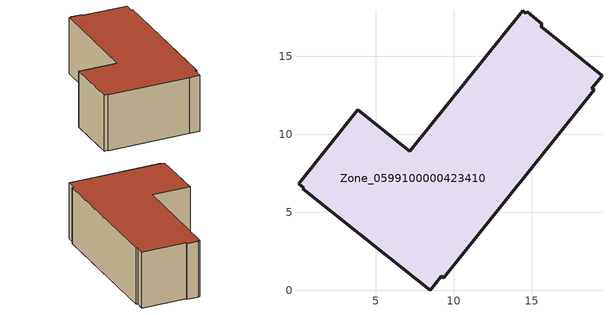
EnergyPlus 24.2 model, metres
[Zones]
Zone_0599100000423410
 floor ground (C_G): 7.56,0.72 0.33,6.5 0.37,6.56 0.05,6.83 3.83,11.58 7.18,8.91 14.41,17.9 14.61,17.73 14.7,17.84 15.68,17.05 15.58,16.91 19.5,13.76 18.85,12.94 18.99,12.83 9.34,0.79 9.2,0.91 8.49,0 z0
 wall outside (C_F): 7.56,0.72 8.49,0 9.2,0.91 9.34,0.79 18.99,12.83 18.85,12.94 19.5,13.76 15.58,16.91 15.68,17.05 14.7,17.84 14.61,17.73 14.41,17.9 7.18,8.91 3.83,11.58 0.05,6.83 0.37,6.56 0.33,6.5 7.56,0.72 z0:6.42
 roof outside (C_R): 0.33,6.5 7.56,0.72 8.49,0 9.2,0.91 9.34,0.79 18.99,12.83 18.85,12.94 19.5,13.76 15.58,16.91 15.68,17.05 14.7,17.84 14.61,17.73 14.41,17.9 7.18,8.91 3.83,11.58 0.05,6.83 0.37,6.56 z6.42
[BUILDING]
Pand.0599100000423410: North Axis=0; Terrain=City; Loads Convergence Tolerance Value=0.04; Temperature Convergence Tolerance Value=0.4; Solar Distribution=FullExterior; Maximum Number of Warmup Days=25; Minimum Number of Warmup Days=1
[Site:Location]
Rotterdam.The.Hague.AP_ZH_NLD Design_Conditions: Latitude=51.96; Longitude=4.45; Time Zone=1; Elevation=-4.5
[SITE:GROUNDTEMPERATURE:BUILDINGSURFACE]
18, 18, 18, 18, 18, 18, 18, 18, 18, 18, 18, 18
[MATERIAL] Thermal Absorptance=0.9; Solar Absorptance=0.7; Visible Absorptance=0.7
Name | Roughness | Thickness | Conductivity | Density | Specific Heat
G.D.1992-2005 | MediumSmooth | 0.15 | 0.06 | 540 | 1210
F.D.1992-2005 | Rough | 0.3 | 0.12 | 1920 | 840
R.D.1992-2005 | MediumRough | 0.2 | 0.08 | 1500 | 1000
[CONSTRUCTION]
C_G: G.D.1992-2005
C_F: F.D.1992-2005
C_R: R.D.1992-2005
[ZONE]
Zone_0599100000423410: Type=1; Multiplier=1; Ceiling Height=Autocalculate; Volume=Autocalculate; Floor Area=autocalculate; Part of Total Floor Area=Yes
[ZONEINFILTRATION:DESIGNFLOWRATE]
Infil_Zone_0599100000423410: Zone or ZoneList or Space or SpaceList=Zone_0599100000423410; Schedule=AlwaysOn; Design Flow Rate Calculation Method=Flow/Area; Flow Rate per Floor Area=0.0021; Constant Term Coefficient=1; Temperature Term Coefficient=0; Velocity Term Coefficient=0; Velocity Squared Term Coefficient=0
[HVACTEMPLATE:ZONE:IDEALLOADSAIRSYSTEM]
Zone_0599100000423410: Maximum Heating Supply Air Temperature=50; Minimum Cooling Supply Air Temperature=13; Maximum Heating Supply Air Humidity Ratio=0.0156; Minimum Cooling Supply Air Humidity Ratio=0.0077; Heating Limit=NoLimit; Cooling Limit=NoLimit; Dehumidification Control Type=ConstantSensibleHeatRatio; Cooling Sensible Heat Ratio=0.7; Dehumidification Setpoint=60; Humidification Control Type=None; Humidification Setpoint=30; Outdoor Air Method=None; Outdoor Air Flow Rate per Person=0.00944; Outdoor Air Flow Rate per Zone Floor Area=0; Outdoor Air Flow Rate per Zone=0; Demand Controlled Ventilation Type=None; Outdoor Air Economizer Type=NoEconomizer; Heat Recovery Type=None; Sensible Heat Recovery Effectiveness=0.7; Latent Heat Recovery Effectiveness=0.65
[ZONECONTROL:THERMOSTAT]
ThermostatControl_Zone_0599100000423410: Zone or ZoneList=Zone_0599100000423410; Control Type Schedule=DualSetpointControlType; Control 1=Thermostat_Zone_0599100000423410; Temperature Difference Between Cutout And Setpoint=0
[THERMOSTATSETPOINT:DUALSETPOINT]
Thermostat_Zone_0599100000423410: Heating Setpoint Temperature Schedule=HeatingSetpoint_Zone_0599100000423410; Cooling Setpoint Temperature Schedule=CoolingSetpoint_Zone_0599100000423410
[SCHEDULE:COMPACT]
HeatingSetpoint_Zone_0599100000423410: Through: 12/31, For: AllDays, Until: 24:00, 21
CoolingSetpoint_Zone_0599100000423410: Through: 12/31, For: AllDays, Until: 24:00, 24
DualSetpointControlType: Through: 12/31, For: AllDays, Until: 24:00, 4
AlwaysOn: Through: 12/31, For: AllDays, Until: 24:00, 1
